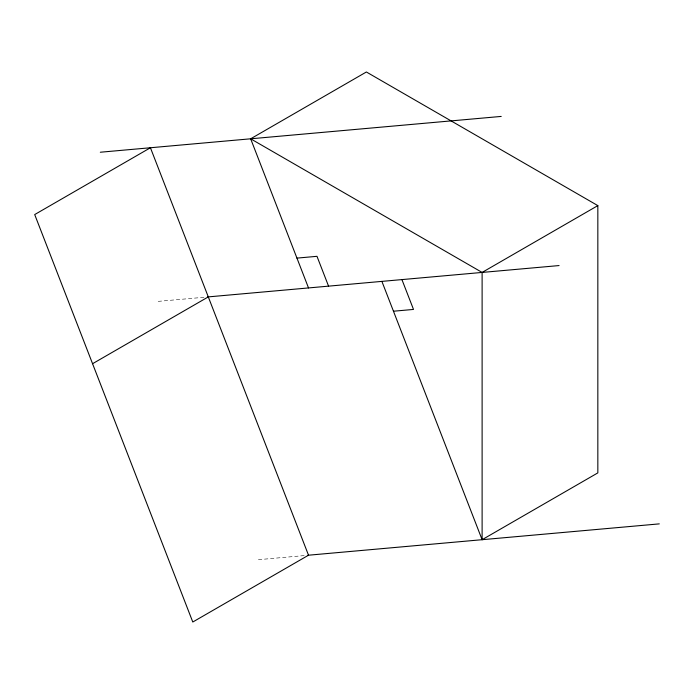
<?xml version="1.0" encoding="UTF-8"?>
<svg xmlns="http://www.w3.org/2000/svg" width="694" height="694" viewBox="0 0 694 694"><rect width="100%" height="100%" fill="white"/><g stroke="black" fill="none" stroke-linecap="round" stroke-linejoin="round"><path stroke-width="0.52" stroke-dasharray="3.47 2.6" d="M158.18 301.37L204.522 297.232M258.402 559.685L304.744 555.538"/><path stroke-width="1.04" d="M308.518 287.941L250.655 138.8L366.38 71.985L597.838 205.615L597.838 472.883L482.113 539.698L381.891 281.391M92.562 363.708L208.295 296.893M250.655 138.8L482.113 272.43L597.838 205.615M100.318 152.229L501.215 116.418M296.945 258.116L316.985 256.32L328.566 286.154M207.758 296.937L559.078 265.559M393.463 311.224L413.503 309.429L401.93 279.604M307.98 555.252L659.3 523.875M482.113 272.43L482.113 539.698M150.425 147.753L34.7 214.567L192.785 622.015L308.518 555.2L150.425 147.753"/></g></svg>
